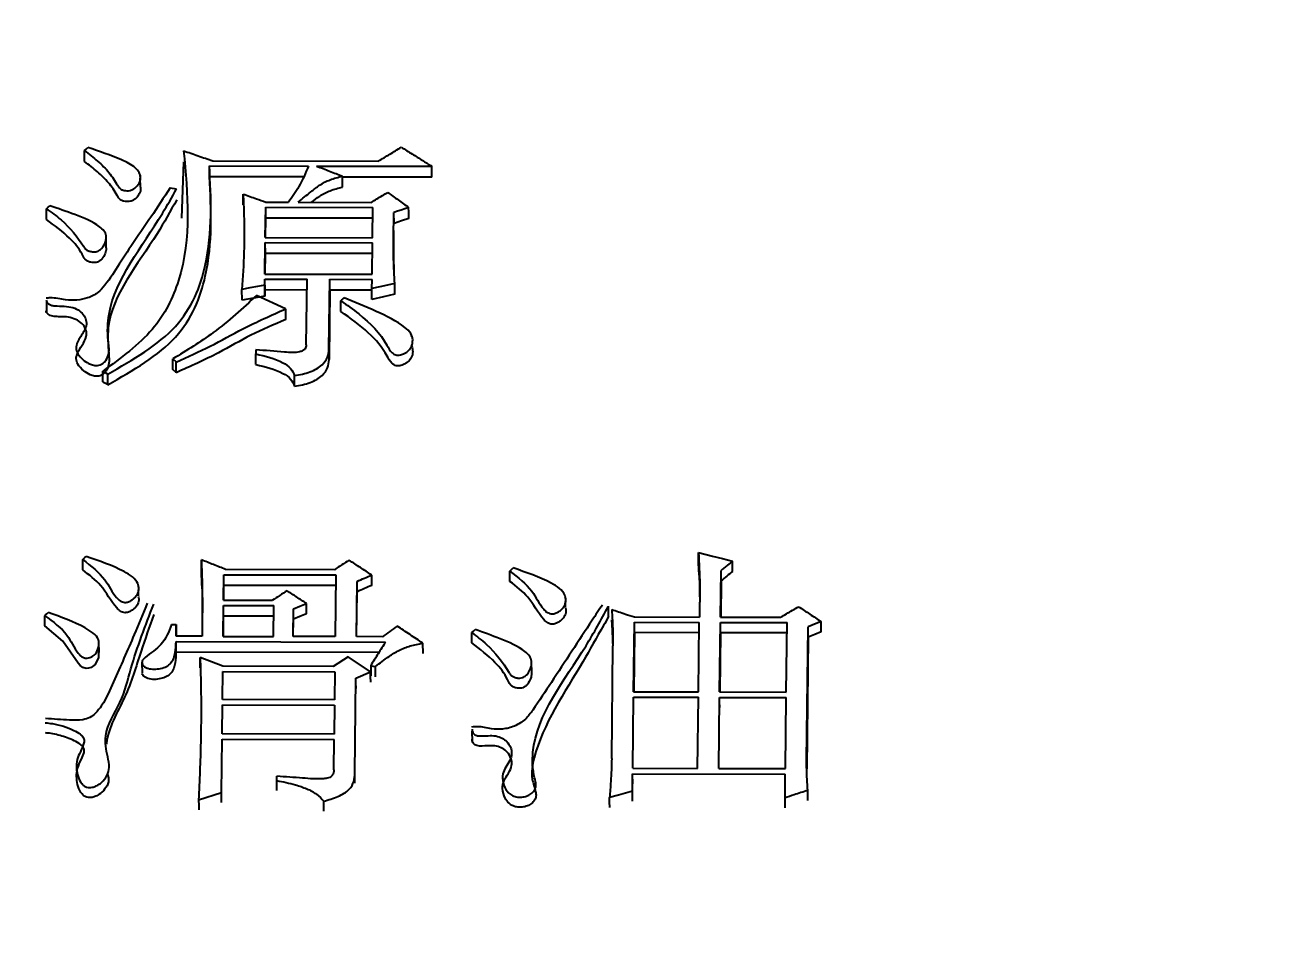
# Model space of a CAD drawing. Header units: millimetres. Extents: x 2454 to 4226, y 715 to 1968.
# Drawn here: x 2849.73 to 2857.31, y 1804.92 to 1810.35 of the extents above; entities that cross this region are included whole.
import ezdxf

# ---------------------------------------------------------------- set-up
doc = ezdxf.new("R2010")
doc.units = ezdxf.units.MM
doc.layers.add('标注', color=3, linetype='Continuous', lineweight=13)
doc.styles.add('SLDTEXTSTYLE1', font='txt.shx', dxfattribs={"width": 0.7, "bigfont": 'gbcbig.shx'})
doc.dimstyles.new('SLDDIMSTYLE12$0', dxfattribs={"dimtxt": 12, "dimasz": 10, "dimexe": 0, "dimexo": 0.0625, "dimgap": 0.875, "dimtad": 1, "dimdec": 1, "dimlfac": 1.8, "dimrnd": 1e-09, "dimzin": 12, "dimdsep": 46, "dimtxsty": 'SLDTEXTSTYLE1', "dimcen": 0.09, "dimdle": 8.16, "dimclrd": 3, "dimclre": 3, "dimadec": 0, "dimazin": 3, "dimtfac": 1, "dimtdec": 1, "dimtofl": 0, "dimtmove": 0, "dimatfit": 3, "dimfxl": 0, "dimfrac": 2, "dimtolj": 1, "dimlwd": 5, "dimlwe": 5, "dimarcsym": 0})

# ---------------------------------------------------------------- blocks, each defined once
blk = doc.blocks.new('*D56')
at = {"layer": 'Defpoints', "color": 0, "transparency": 16777216}
for p in [(3032.6389, 1924.4347), (3032.6389, 1854.7901), (2793.4312, 1778.8955)]:
    blk.add_point(p, dxfattribs=at)
at = {"layer": '标注', "color": 3, "linetype": 'Continuous', "lineweight": 5, "transparency": 16777216}
for p, q in [((3032.6389, 1924.3722), (3032.6389, 1854.7901)), ((2803.4312, 1854.7901), (3022.6389, 1854.7901))]:
    blk.add_line(p, q, dxfattribs=at)
at = {"layer": '标注', "color": 3, "lineweight": 5, "transparency": 16777216}
blk.add_line((2793.4312, 1778.958), (2793.4312, 1854.7901), dxfattribs=at)
at = {"layer": '标注', "color": 3, "transparency": 16777216}
for points in [[(2803.4312, 1856.4568), (2803.4312, 1853.1234), (2793.4312, 1854.7901)], [(3022.6389, 1856.4568), (3022.6389, 1853.1234), (3032.6389, 1854.7901)]]:
    blk.add_solid(points, dxfattribs=at)
at = {"layer": '标注', "color": 0, "transparency": 16777216, "insert": (2913.035, 1869.3794), "char_height": 12, "attachment_point": 5, "style": 'SLDTEXTSTYLE1'}
blk.add_mtext('\\A1;{\\H2.28571x;290}', dxfattribs=at)

msp = doc.modelspace()

# ---------------------------------------------------------------- linework, layer by layer
at = {"color": 7, "linetype": 'Continuous', "lineweight": 25}
for p, q in [((2850.0818, 1809.5321), (2850.0813, 1809.5976)), ((2850.6756, 1809.5307), (2850.6621, 1809.1916)), ((2850.8298, 1809.5059), (2851.4235, 1809.5046)), ((2850.8303, 1809.4404), (2850.8298, 1809.5059)), ((2850.8496, 1809.5359), (2851.8426, 1809.5337)), ((2851.4723, 1809.5045), (2852.1635, 1809.503)), ((2850.4157, 1809.4419), (2850.4157, 1809.4465)), ((2850.4162, 1809.3804), (2850.4158, 1809.4316)), ((2851.393, 1809.4392), (2850.8303, 1809.4404)), ((2851.6278, 1809.3786), (2851.6273, 1809.444)), ((2852.1639, 1809.4376), (2851.6273, 1809.4387)), ((2850.5944, 1809.3739), (2850.6333, 1809.3678)), ((2851.0325, 1809.2716), (2851.0321, 1809.3368)), ((2851.1651, 1809.0761), (2851.1674, 1809.2579)), ((2851.1674, 1809.2579), (2851.8099, 1809.2565)), ((2851.1678, 1809.1929), (2851.1674, 1809.2579)), ((2851.1677, 1809.2882), (2851.304, 1809.2879)), ((2851.3624, 1809.2877), (2851.8005, 1809.2868)), ((2851.8076, 1809.0748), (2851.8099, 1809.2565)), ((2849.8535, 1809.1837), (2849.853, 1809.2487)), ((2851.1664, 1809.0761), (2851.1678, 1809.1929)), ((2851.8091, 1809.1915), (2851.1678, 1809.1929)), ((2851.9365, 1809.161), (2851.9361, 1809.226)), ((2850.212, 1809.0149), (2850.2115, 1809.0805)), ((2851.1624, 1808.857), (2851.1647, 1809.0458)), ((2851.1647, 1809.0458), (2851.8072, 1809.0444)), ((2851.1652, 1808.981), (2851.1647, 1809.0458)), ((2851.1651, 1809.0761), (2851.8076, 1809.0748)), ((2851.8049, 1808.8556), (2851.8072, 1809.0444)), ((2851.1637, 1808.857), (2851.1652, 1808.981)), ((2851.8064, 1808.9796), (2851.1652, 1808.981)), ((2851.1615, 1808.7898), (2851.162, 1808.8265)), ((2851.162, 1808.8265), (2851.4151, 1808.8259)), ((2851.1625, 1808.762), (2851.162, 1808.8265)), ((2851.1624, 1808.857), (2851.8049, 1808.8556)), ((2851.4103, 1808.4333), (2851.4151, 1808.8259)), ((2851.5463, 1808.4084), (2851.5514, 1808.8256)), ((2851.5514, 1808.8256), (2851.8045, 1808.8251)), ((2851.8038, 1808.7701), (2851.8045, 1808.8251)), ((2851.0254, 1808.7013), (2851.025, 1808.7656)), ((2851.2864, 1808.6487), (2851.1123, 1808.7287)), ((2851.1615, 1808.7898), (2851.162, 1808.7254)), ((2851.162, 1808.7254), (2851.1625, 1808.762)), ((2851.4143, 1808.7614), (2851.1625, 1808.762)), ((2851.5519, 1808.7611), (2851.5468, 1808.3445)), ((2851.8039, 1808.7606), (2851.5519, 1808.7611)), ((2851.8043, 1808.7057), (2851.8038, 1808.7701)), ((2849.8563, 1808.6243), (2849.8558, 1808.6886)), ((2851.2876, 1808.5842), (2851.2871, 1808.6484)), ((2852.0421, 1808.4822), (2852.042, 1808.4908)), ((2852.0425, 1808.426), (2852.0425, 1808.4329)), ((2850.6115, 1808.2849), (2850.611, 1808.3487)), ((2850.611, 1808.3487), (2850.6302, 1808.3301)), ((2851.1081, 1808.4032), (2851.1078, 1808.3785)), ((2851.1083, 1808.3146), (2851.1078, 1808.3785)), ((2851.5468, 1808.3445), (2851.5463, 1808.4084)), ((2850.1919, 1808.2118), (2850.1915, 1808.2755)), ((2850.6307, 1808.2664), (2850.6115, 1808.2849)), ((2850.631, 1808.2661), (2850.6305, 1808.3299)), ((2850.2209, 1808.1932), (2850.2204, 1808.2569)), ((2851.3404, 1808.1846), (2851.3399, 1808.2482)), ((2850.0715, 1807.0834), (2850.071, 1807.1456)), ((2850.7849, 1806.9907), (2850.7822, 1807.0819)), ((2850.9152, 1806.9025), (2850.9169, 1807.055)), ((2850.9169, 1807.055), (2851.5886, 1807.0535)), ((2850.9174, 1806.993), (2850.9169, 1807.055)), ((2851.5793, 1807.0852), (2850.927, 1807.0867)), ((2851.5886, 1807.0535), (2851.5844, 1806.6842)), ((2853.7653, 1807.0517), (2853.7617, 1807.126)), ((2853.893, 1806.8005), (2853.8962, 1807.0802)), ((2850.4048, 1806.9808), (2850.4047, 1806.9895)), ((2850.9164, 1806.9025), (2850.9174, 1806.993)), ((2850.9174, 1806.993), (2851.5879, 1806.9915)), ((2851.711, 1806.6839), (2851.7148, 1807.0152)), ((2853.8967, 1807.0182), (2853.8942, 1806.8005)), ((2850.4052, 1806.9275), (2850.4049, 1806.9636)), ((2850.9152, 1806.9025), (2851.2072, 1806.9018)), ((2851.7122, 1806.6839), (2851.7153, 1806.9532)), ((2852.9644, 1806.9116), (2852.9643, 1806.9203)), ((2850.9127, 1806.6856), (2850.9148, 1806.8706)), ((2850.9148, 1806.8706), (2851.2166, 1806.87)), ((2850.9153, 1806.8089), (2850.9148, 1806.8706)), ((2851.2145, 1806.685), (2851.2166, 1806.87)), ((2851.3313, 1806.6847), (2851.3332, 1806.8506)), ((2851.3337, 1806.7889), (2851.3332, 1806.8506)), ((2852.9648, 1806.8585), (2852.9645, 1806.8945)), ((2853.2225, 1806.8039), (2853.222, 1806.8656)), ((2850.602, 1806.7566), (2850.6312, 1806.7565)), ((2850.6304, 1806.6863), (2850.6312, 1806.7565)), ((2850.6312, 1806.7565), (2850.6317, 1806.6949)), ((2850.9139, 1806.6856), (2850.9153, 1806.8089)), ((2850.9153, 1806.8089), (2851.2159, 1806.8082)), ((2851.3325, 1806.6847), (2851.3337, 1806.7889)), ((2853.3719, 1806.3533), (2853.3767, 1806.7697)), ((2853.3767, 1806.7697), (2853.7661, 1806.7689)), ((2853.377, 1806.8016), (2853.7664, 1806.8008)), ((2853.7613, 1806.3525), (2853.7661, 1806.7689)), ((2853.8879, 1806.3522), (2853.8926, 1806.7686)), ((2853.8926, 1806.7686), (2854.2918, 1806.7677)), ((2853.893, 1806.8005), (2854.2532, 1806.7997)), ((2854.287, 1806.3513), (2854.2918, 1806.7677)), ((2850.7861, 1806.6859), (2850.6304, 1806.6863)), ((2850.6316, 1806.6863), (2850.6317, 1806.6949)), ((2850.9127, 1806.6856), (2851.2145, 1806.685)), ((2851.5844, 1806.6842), (2851.3313, 1806.6847)), ((2851.8667, 1806.6836), (2851.711, 1806.6839)), ((2852.403, 1806.6465), (2852.4025, 1806.708)), ((2853.3772, 1806.7081), (2853.3732, 1806.3533)), ((2853.7666, 1806.7072), (2853.3772, 1806.7081)), ((2853.8931, 1806.707), (2853.8891, 1806.3522)), ((2854.2923, 1806.7061), (2853.8931, 1806.707)), ((2854.409, 1805.9442), (2854.418, 1806.7419)), ((2854.4186, 1806.6803), (2854.4096, 1805.8917)), ((2850.1686, 1806.5897), (2850.168, 1806.6511)), ((2850.63, 1806.6543), (2851.8858, 1806.6516)), ((2850.6305, 1806.5928), (2850.63, 1806.6543)), ((2852.1102, 1806.5832), (2852.1097, 1806.6447)), ((2853.2409, 1805.9533), (2853.2485, 1806.6294)), ((2850.4259, 1806.5277), (2850.4264, 1806.4664)), ((2850.6305, 1806.5928), (2851.8469, 1806.5902)), ((2850.9106, 1806.5064), (2850.7749, 1806.558)), ((2851.6609, 1806.5624), (2851.5726, 1806.5049)), ((2851.7962, 1806.4724), (2851.6609, 1806.5624)), ((2852.7616, 1806.4688), (2852.7611, 1806.5305)), ((2850.9084, 1806.3072), (2850.9103, 1806.4743)), ((2850.9103, 1806.4743), (2851.582, 1806.4728)), ((2850.9108, 1806.4131), (2850.9103, 1806.4743)), ((2851.5726, 1806.5049), (2850.9106, 1806.5064)), ((2851.582, 1806.4728), (2851.5801, 1806.3057)), ((2851.7081, 1806.434), (2851.7962, 1806.4724)), ((2851.7017, 1805.8658), (2851.7081, 1806.434)), ((2851.5801, 1806.3057), (2850.9084, 1806.3072)), ((2853.3668, 1805.8946), (2853.3716, 1806.3211)), ((2853.3716, 1806.3211), (2853.761, 1806.3203)), ((2853.3719, 1806.3533), (2853.7613, 1806.3525)), ((2853.7562, 1805.8938), (2853.761, 1806.3203)), ((2853.8827, 1805.8935), (2853.8875, 1806.32)), ((2853.8875, 1806.32), (2854.2867, 1806.3192)), ((2853.8879, 1806.3522), (2854.287, 1806.3513)), ((2854.2819, 1805.8926), (2854.2867, 1806.3192)), ((2850.9061, 1806.1007), (2850.908, 1806.275)), ((2850.908, 1806.275), (2851.5797, 1806.2735)), ((2850.9085, 1806.2141), (2850.908, 1806.275)), ((2851.5797, 1806.2735), (2851.5778, 1806.0993)), ((2850.9022, 1805.7505), (2850.9057, 1806.0684)), ((2850.9057, 1806.0684), (2851.5774, 1806.0669)), ((2851.5778, 1806.0993), (2850.9061, 1806.1007)), ((2851.5754, 1805.8855), (2851.5774, 1806.0669)), ((2852.406, 1806.0561), (2852.4055, 1806.1169)), ((2851.2339, 1805.8213), (2851.2342, 1805.8473)), ((2851.7023, 1805.8055), (2851.7017, 1805.8658)), ((2853.3653, 1805.7582), (2853.3664, 1805.8622)), ((2853.3664, 1805.8622), (2854.2815, 1805.8602)), ((2853.367, 1805.8019), (2853.3664, 1805.8622)), ((2853.3668, 1805.8946), (2853.7562, 1805.8938)), ((2853.8827, 1805.8935), (2854.2819, 1805.8926)), ((2854.2799, 1805.7171), (2854.2815, 1805.8602)), ((2851.2345, 1805.7612), (2851.2339, 1805.8213)), ((2850.7654, 1805.7052), (2850.9022, 1805.7505)), ((2851.5154, 1805.6371), (2851.5149, 1805.6971)), ((2854.2805, 1805.6571), (2854.2799, 1805.7171))]:
    msp.add_line(p, q, dxfattribs=at)
at = {"color": 7, "linetype": 'Continuous', "lineweight": 25, "flags": 128}
for points in [[(2850.0813, 1809.5976), (2850.0912, 1809.6066), (2850.101, 1809.6155)], [(2852.1639, 1809.4376), (2852.1637, 1809.4742), (2852.1635, 1809.503)], [(2849.853, 1809.2487), (2849.8628, 1809.2578), (2849.8727, 1809.2668)], [(2852.0241, 1809.2561), (2852.0021, 1809.2486), (2851.9801, 1809.2411), (2851.9581, 1809.2335), (2851.9361, 1809.226)], [(2852.0245, 1809.191), (2852.0243, 1809.2274), (2852.0241, 1809.2561)], [(2852.0245, 1809.191), (2851.9805, 1809.176), (2851.9365, 1809.161)], [(2851.5519, 1808.7611), (2851.5516, 1808.7973), (2851.5514, 1808.8256)], [(2851.9405, 1808.8003), (2851.8975, 1808.7908), (2851.8507, 1808.7805), (2851.8038, 1808.7701)], [(2851.941, 1808.7359), (2851.9407, 1808.772), (2851.9405, 1808.8003)], [(2851.1615, 1808.7898), (2851.1179, 1808.7821), (2851.0714, 1808.7739), (2851.025, 1808.7656)], [(2851.162, 1808.7254), (2851.0937, 1808.7133), (2851.0254, 1808.7013)], [(2851.941, 1808.7359), (2851.8727, 1808.7208), (2851.8043, 1808.7057)], [(2851.6185, 1808.6327), (2851.6183, 1808.6561), (2851.6181, 1808.6766), (2851.618, 1808.697)], [(2850.1915, 1808.2755), (2850.206, 1808.2662), (2850.2204, 1808.2569)], [(2850.192, 1808.2118), (2850.1993, 1808.2071), (2850.2067, 1808.2024), (2850.2209, 1808.1932)], [(2850.071, 1807.1456), (2850.076, 1807.1504), (2850.0834, 1807.1574), (2850.0907, 1807.1645)], [(2850.7822, 1807.0819), (2850.7819, 1807.1167), (2850.7817, 1807.144)], [(2853.7612, 1807.1882), (2853.8461, 1807.1669), (2853.9056, 1807.152), (2853.965, 1807.1371)], [(2853.7617, 1807.126), (2853.7614, 1807.1608), (2853.7612, 1807.1882)], [(2853.9655, 1807.075), (2853.9653, 1807.1098), (2853.965, 1807.1371)], [(2851.8033, 1806.991), (2851.803, 1807.0258), (2851.8028, 1807.053)], [(2852.6311, 1807.0146), (2852.6309, 1807.0371), (2852.6308, 1807.0569), (2852.6306, 1807.0766)], [(2853.8967, 1807.0182), (2853.8965, 1807.0529), (2853.8962, 1807.0802)], [(2851.7153, 1806.9532), (2851.715, 1806.9879), (2851.7148, 1807.0152)], [(2849.8432, 1806.8093), (2849.8482, 1806.8141), (2849.8556, 1806.8212), (2849.8629, 1806.8283)], [(2851.3332, 1806.8506), (2851.3723, 1806.8665), (2851.4114, 1806.8823)], [(2851.4119, 1806.8205), (2851.4117, 1806.8551), (2851.4114, 1806.8823)], [(2849.8437, 1806.7476), (2849.8435, 1806.77), (2849.8434, 1806.7896), (2849.8432, 1806.8093)], [(2851.4119, 1806.8205), (2851.3728, 1806.8047), (2851.3337, 1806.7889)], [(2853.3772, 1806.7081), (2853.3769, 1806.7426), (2853.3767, 1806.7697)], [(2853.8931, 1806.707), (2853.8929, 1806.7415), (2853.8926, 1806.7686)], [(2854.4968, 1806.712), (2854.4965, 1806.7465), (2854.4963, 1806.7737)], [(2850.1656, 1806.59), (2850.1654, 1806.5592), (2850.1456, 1806.5169), (2850.1206, 1806.4997), (2850.1057, 1806.4946), (2850.0907, 1806.4934), (2850.0721, 1806.4989), (2850.0561, 1806.5102), (2850.0435, 1806.5241), (2849.9521, 1806.6571), (2849.8437, 1806.7476), (2849.8437, 1806.7476)], [(2852.4025, 1806.708), (2852.4123, 1806.7176), (2852.4221, 1806.7271)], [(2854.4186, 1806.6803), (2854.4183, 1806.7148), (2854.418, 1806.7419)], [(2854.4968, 1806.712), (2854.4577, 1806.6962), (2854.4186, 1806.6803)], [(2850.7754, 1806.4966), (2850.7752, 1806.531), (2850.7749, 1806.558)], [(2851.7967, 1806.4112), (2851.7964, 1806.4454), (2851.7962, 1806.4724)], [(2851.7966, 1806.5109), (2851.8112, 1806.5076), (2851.8257, 1806.5044)], [(2851.7966, 1806.5109), (2851.7969, 1806.4766), (2851.7971, 1806.4496)], [(2851.8263, 1806.4432), (2851.8261, 1806.4639), (2851.8259, 1806.4841), (2851.8257, 1806.5044)], [(2851.7086, 1806.3729), (2851.7083, 1806.4071), (2851.7081, 1806.434)], [(2853.3721, 1806.2602), (2853.3718, 1806.2943), (2853.3716, 1806.3211)], [(2853.8881, 1806.2591), (2853.8878, 1806.2932), (2853.8875, 1806.32)], [(2850.9062, 1806.0079), (2850.9059, 1806.0417), (2850.9057, 1806.0684)], [(2850.7654, 1805.7052), (2850.7657, 1805.6715), (2850.7659, 1805.6453)], [(2850.9027, 1805.6905), (2850.9024, 1805.724), (2850.9022, 1805.7505)], [(2853.3653, 1805.7582), (2853.3232, 1805.7462), (2853.281, 1805.7343), (2853.2286, 1805.7194)], [(2853.2291, 1805.6594), (2853.2288, 1805.6929), (2853.2286, 1805.7194)], [(2853.3658, 1805.6981), (2853.3655, 1805.7317), (2853.3653, 1805.7582)], [(2854.4173, 1805.7023), (2854.417, 1805.7359), (2854.4167, 1805.7624)]]:
    msp.add_lwpolyline(points, dxfattribs=at)
at = {"color": 7, "linetype": 'Continuous', "lineweight": 25}
for points, knots in [([(2850.0813, 1809.5976), (2850.108, 1809.5768), (2850.1613, 1809.5352), (2850.2324, 1809.4669), (2850.2662, 1809.4101), (2850.2875, 1809.3752), (2850.3007, 1809.3641), (2850.3173, 1809.358), (2850.336, 1809.356), (2850.3553, 1809.3578), (2850.3756, 1809.3654), (2850.3969, 1809.3825), (2850.4136, 1809.4076), (2850.4194, 1809.4381), (2850.4097, 1809.4678), (2850.3763, 1809.5073), (2850.2701, 1809.5596), (2850.1695, 1809.5929), (2850.101, 1809.6155)], [0, 0, 0, 0, 0.118196, 0.236597, 0.355268, 0.378319, 0.396663, 0.415152, 0.43186, 0.451251, 0.470948, 0.497652, 0.545152, 0.585608, 0.625979, 0.67229, 0.776711, 1, 1, 1, 1]), ([(2850.6751, 1809.5963), (2850.7001, 1809.3359), (2850.735, 1808.9724), (2850.5132, 1808.5095), (2850.2998, 1808.3543), (2850.1915, 1808.2755)], [0, 0, 0, 0, 0.553993, 0.773536, 1, 1, 1, 1]), ([(2850.6751, 1809.5963), (2850.7042, 1809.5862), (2850.7624, 1809.5661), (2850.8205, 1809.5459), (2850.8496, 1809.5359)], [0, 0, 0, 0, 0.499964, 1, 1, 1, 1]), ([(2851.8426, 1809.5337), (2851.8655, 1809.5477), (2851.8998, 1809.5686), (2851.9456, 1809.5965), (2851.9685, 1809.6105), (2851.9799, 1809.6174)], [0, 0, 0, 0, 0.5, 0.75, 1, 1, 1, 1]), ([(2851.9799, 1809.6174), (2852.0021, 1809.6037), (2852.0437, 1809.5777), (2852.1049, 1809.5395), (2852.1439, 1809.5152), (2852.1635, 1809.503)], [0, 0, 0, 0, 0.36179, 0.680895, 1, 1, 1, 1]), ([(2850.4144, 1809.3805), (2850.4156, 1809.3773), (2850.421, 1809.3634), (2850.4115, 1809.3389), (2850.3952, 1809.3153), (2850.376, 1809.3004), (2850.3575, 1809.293), (2850.3375, 1809.2907), (2850.3175, 1809.2927), (2850.3004, 1809.2993), (2850.2863, 1809.3117), (2850.2662, 1809.3483), (2850.2293, 1809.4047), (2850.1598, 1809.4715), (2850.1079, 1809.5118), (2850.0818, 1809.5321)], [0, 0, 0, 0, 0.02361, 0.101673, 0.170982, 0.20883, 0.241016, 0.273235, 0.305979, 0.338752, 0.366533, 0.41646, 0.615296, 0.806438, 1, 1, 1, 1]), ([(2850.2204, 1808.2569), (2850.3725, 1808.3445), (2850.6709, 1808.5163), (2850.8567, 1808.9838), (2850.84, 1809.308), (2850.8298, 1809.5059)], [0, 0, 0, 0, 0.288553, 0.565897, 1, 1, 1, 1]), ([(2851.4235, 1809.5046), (2851.4063, 1809.463), (2851.3755, 1809.3886), (2851.3259, 1809.3187), (2851.304, 1809.2879)], [0, 0, 0, 0, 0.557774, 1, 1, 1, 1]), ([(2851.4723, 1809.5045), (2851.4853, 1809.4994), (2851.5113, 1809.4893), (2851.563, 1809.4691), (2851.6016, 1809.454), (2851.6273, 1809.444)], [0, 0, 0, 0, 0.251828, 0.503656, 1, 1, 1, 1]), ([(2850.2209, 1808.1932), (2850.373, 1808.2807), (2850.6713, 1808.4521), (2850.8572, 1808.9191), (2850.8405, 1809.2429), (2850.8303, 1809.4404)], [0, 0, 0, 0, 0.288682, 0.566, 1, 1, 1, 1]), ([(2851.3624, 1809.2877), (2851.3876, 1809.3088), (2851.4292, 1809.3435), (2851.489, 1809.3912), (2851.5521, 1809.4249), (2851.602, 1809.4376), (2851.6273, 1809.444)], [0, 0, 0, 0, 0.334547, 0.552083, 0.773211, 1, 1, 1, 1]), ([(2849.851, 1808.7004), (2849.8523, 1808.6963), (2849.8548, 1808.688), (2849.8654, 1808.6775), (2849.8824, 1808.6696), (2849.9322, 1808.6626), (2849.9969, 1808.6674), (2850.0536, 1808.637), (2850.0812, 1808.6081), (2850.0954, 1808.5734), (2850.09, 1808.5268), (2850.0564, 1808.4815), (2850.0301, 1808.4356), (2850.0313, 1808.3947), (2850.053, 1808.3605), (2850.0837, 1808.3334), (2850.115, 1808.3165), (2850.1395, 1808.3093), (2850.1599, 1808.3081), (2850.1772, 1808.3119), (2850.195, 1808.3224), (2850.215, 1808.345), (2850.2343, 1808.3924), (2850.2168, 1808.4858), (2850.2266, 1808.7828), (2850.468, 1809.0717), (2850.6059, 1809.3188), (2850.6333, 1809.3678)], [0, 0, 0, 0, 0.0075202, 0.0150214, 0.0223077, 0.0325241, 0.077929, 0.0982229, 0.1184602, 0.1393817, 0.161303, 0.1998227, 0.2290322, 0.2478668, 0.270734, 0.2941959, 0.3088013, 0.319771, 0.3268286, 0.3339469, 0.3418276, 0.355231, 0.3803732, 0.4271814, 0.5203799, 0.9048604, 1, 1, 1, 1]), ([(2850.5944, 1809.3739), (2850.5566, 1809.3155), (2850.4578, 1809.163), (2850.3207, 1808.9701), (2850.226, 1808.8154), (2850.1651, 1808.7437), (2850.1047, 1808.7126), (2850.0359, 1808.6988), (2849.9592, 1808.7017), (2849.899, 1808.7172), (2849.8599, 1808.7131), (2849.852, 1808.7122)], [0, 0, 0, 0, 0.208938, 0.545082, 0.696521, 0.753178, 0.810575, 0.860211, 0.911567, 0.981945, 1, 1, 1, 1]), ([(2851.0321, 1809.3368), (2851.0339, 1809.2947), (2851.0388, 1809.1791), (2851.0396, 1808.9888), (2851.0298, 1808.8401), (2851.025, 1808.7656)], [0, 0, 0, 0, 0.222489, 0.610951, 1, 1, 1, 1]), ([(2851.0321, 1809.3368), (2851.0453, 1809.332), (2851.0719, 1809.3225), (2851.1171, 1809.3063), (2851.1491, 1809.2948), (2851.1677, 1809.2882)], [0, 0, 0, 0, 0.293659, 0.587317, 1, 1, 1, 1]), ([(2851.4418, 1809.2876), (2851.4576, 1809.3003), (2851.4905, 1809.3266), (2851.5526, 1809.3596), (2851.6025, 1809.3722), (2851.6277, 1809.3786)], [0, 0, 0, 0, 0.314518, 0.652879, 1, 1, 1, 1]), ([(2851.8005, 1809.2868), (2851.8118, 1809.2937), (2851.8337, 1809.3072), (2851.8664, 1809.3272), (2851.8879, 1809.3404), (2851.8986, 1809.347)], [0, 0, 0, 0, 0.343704, 0.671852, 1, 1, 1, 1]), ([(2851.8986, 1809.347), (2851.9195, 1809.3318), (2851.9509, 1809.3091), (2851.9927, 1809.2788), (2852.0136, 1809.2637), (2852.0241, 1809.2561)], [0, 0, 0, 0, 0.5, 0.75, 1, 1, 1, 1]), ([(2850.6338, 1809.3026), (2850.5965, 1809.2345), (2850.4583, 1808.982), (2850.2055, 1808.6862), (2850.2236, 1808.4071), (2850.2327, 1808.3166), (2850.211, 1808.275), (2850.1922, 1808.2565), (2850.1768, 1808.2477), (2850.1588, 1808.2443), (2850.1379, 1808.2458), (2850.1079, 1808.2555), (2850.071, 1808.2789), (2850.0414, 1808.3117), (2850.0287, 1808.3481), (2850.0377, 1808.3879), (2850.0674, 1808.4303), (2850.0952, 1808.4761), (2850.0934, 1808.5193), (2850.0749, 1808.5537), (2850.0415, 1808.5814), (2849.9977, 1808.5982), (2849.9548, 1808.6018), (2849.9173, 1808.6013), (2849.8884, 1808.6036), (2849.8681, 1808.6117), (2849.8575, 1808.6214), (2849.8527, 1808.63), (2849.8517, 1808.635), (2849.8515, 1808.6361)], [0, 0, 0, 0, 0.132084, 0.490371, 0.581419, 0.626571, 0.649193, 0.657949, 0.666788, 0.673082, 0.680727, 0.692632, 0.713786, 0.741993, 0.760552, 0.779149, 0.811886, 0.844566, 0.86589, 0.887171, 0.909059, 0.929405, 0.948206, 0.962325, 0.976558, 0.983751, 0.990969, 0.997894, 1, 1, 1, 1]), ([(2849.853, 1809.2487), (2849.8833, 1809.2271), (2849.975, 1809.1614), (2850.0424, 1809.0752), (2850.084, 1809.0091), (2850.0996, 1808.9981), (2850.1188, 1808.9917), (2850.1385, 1808.9898), (2850.1564, 1808.9922), (2850.1722, 1808.9993), (2850.1937, 1809.0196), (2850.2091, 1809.0499), (2850.2136, 1809.0864), (2850.2004, 1809.1169), (2850.1438, 1809.1669), (2850.0269, 1809.2136), (2849.9227, 1809.2496), (2849.8727, 1809.2668)], [0, 0, 0, 0, 0.119808, 0.362713, 0.384883, 0.403721, 0.422541, 0.442763, 0.457199, 0.471691, 0.493109, 0.555254, 0.595863, 0.636526, 0.677965, 0.845446, 1, 1, 1, 1]), ([(2850.211, 1809.0153), (2850.2107, 1809.0064), (2850.2099, 1808.9856), (2850.196, 1808.9606), (2850.1808, 1808.9414), (2850.1669, 1808.9314), (2850.1517, 1808.9264), (2850.1356, 1808.9253), (2850.1176, 1808.9275), (2850.099, 1808.9338), (2850.0782, 1808.9496), (2850.0573, 1809.0013), (2849.9872, 1809.0858), (2849.9022, 1809.148), (2849.8535, 1809.1837)], [0, 0, 0, 0, 0.0600989, 0.138776, 0.1768896, 0.206549, 0.2301291, 0.2536262, 0.2809733, 0.3142744, 0.3486625, 0.4220807, 0.6689873, 1, 1, 1, 1]), ([(2851.9405, 1808.8003), (2851.9378, 1808.849), (2851.9324, 1808.9445), (2851.9328, 1809.0864), (2851.935, 1809.1795), (2851.9361, 1809.226)], [0, 0, 0, 0, 0.34176, 0.670822, 1, 1, 1, 1]), ([(2851.9375, 1808.8597), (2851.9375, 1808.8596), (2851.9376, 1808.8595), (2851.9374, 1808.8791), (2851.9332, 1809.0047), (2851.9347, 1809.0764), (2851.9356, 1809.118)], [0, 0, 0, 0, 0.003268, 0.013002, 0.426716, 1, 1, 1, 1]), ([(2851.1123, 1808.7287), (2851.0293, 1808.6521), (2850.88, 1808.5141), (2850.6938, 1808.3996), (2850.611, 1808.3487)], [0, 0, 0, 0, 0.5552082, 1, 1, 1, 1]), ([(2850.6305, 1808.3299), (2850.6997, 1808.3605), (2850.8383, 1808.4219), (2851.0442, 1808.5408), (2851.2, 1808.6098), (2851.2867, 1808.6483)], [0, 0, 0, 0, 0.3072119, 0.6146754, 1, 1, 1, 1]), ([(2851.618, 1808.697), (2851.6542, 1808.6711), (2851.7637, 1808.5929), (2851.8699, 1808.4869), (2851.9122, 1808.3947), (2851.935, 1808.3766), (2851.9465, 1808.3716), (2851.9603, 1808.37), (2851.9785, 1808.3725), (2852.002, 1808.3817), (2852.0259, 1808.3987), (2852.0447, 1808.4268), (2852.0513, 1808.4623), (2852.0398, 1808.5036), (2851.9699, 1808.5679), (2851.8287, 1808.6352), (2851.7018, 1808.6885), (2851.6377, 1808.7154)], [0, 0, 0, 0, 0.117818, 0.356025, 0.412717, 0.424014, 0.433395, 0.442822, 0.455035, 0.474666, 0.502723, 0.530686, 0.572926, 0.616088, 0.662795, 0.829744, 1, 1, 1, 1]), ([(2851.618, 1808.697), (2851.6196, 1808.6986), (2851.6237, 1808.7024), (2851.6303, 1808.7085), (2851.6352, 1808.7131), (2851.6377, 1808.7154)], [0, 0, 0, 0, 0.249837, 0.624946, 1, 1, 1, 1]), ([(2851.2872, 1808.584), (2851.2163, 1808.5543), (2851.0753, 1808.495), (2850.8725, 1808.3733), (2850.7171, 1808.3043), (2850.631, 1808.2661)], [0, 0, 0, 0, 0.310197, 0.617415, 1, 1, 1, 1]), ([(2852.0421, 1808.4263), (2852.0453, 1808.4148), (2852.0518, 1808.3915), (2852.0431, 1808.3584), (2852.0259, 1808.3353), (2852.0043, 1808.3192), (2851.9845, 1808.31), (2851.9633, 1808.3063), (2851.9489, 1808.3071), (2851.9349, 1808.3128), (2851.9133, 1808.3311), (2851.8786, 1808.4024), (2851.7864, 1808.5129), (2851.6756, 1808.592), (2851.6185, 1808.6327)], [0, 0, 0, 0, 0.062457, 0.125996, 0.174975, 0.19925, 0.243295, 0.261639, 0.280163, 0.296124, 0.320824, 0.405729, 0.693949, 1, 1, 1, 1]), ([(2851.4103, 1808.4333), (2851.4093, 1808.4251), (2851.4076, 1808.4119), (2851.3906, 1808.3972), (2851.3502, 1808.3829), (2851.2511, 1808.3923), (2851.165, 1808.3988), (2851.1081, 1808.4032)], [0, 0, 0, 0, 0.100254, 0.161894, 0.226269, 0.489472, 1, 1, 1, 1]), ([(2851.1078, 1808.3785), (2851.1649, 1808.3649), (2851.2436, 1808.3462), (2851.321, 1808.2937), (2851.3337, 1808.2632), (2851.3399, 1808.2482)], [0, 0, 0, 0, 0.573257, 0.790536, 1, 1, 1, 1]), ([(2851.3399, 1808.2482), (2851.3718, 1808.2543), (2851.4343, 1808.2661), (2851.5057, 1808.3068), (2851.5416, 1808.3582), (2851.5448, 1808.3917), (2851.5463, 1808.4084)], [0, 0, 0, 0, 0.293484, 0.575673, 0.789401, 1, 1, 1, 1]), ([(2851.3404, 1808.1846), (2851.3723, 1808.1906), (2851.4348, 1808.2024), (2851.5062, 1808.243), (2851.5421, 1808.2944), (2851.5452, 1808.3279), (2851.5468, 1808.3445)], [0, 0, 0, 0, 0.2936557, 0.5758902, 0.7895344, 1, 1, 1, 1]), ([(2851.1083, 1808.3146), (2851.1654, 1808.3011), (2851.2441, 1808.2824), (2851.3215, 1808.23), (2851.3342, 1808.1995), (2851.3404, 1808.1846)], [0, 0, 0, 0, 0.573433, 0.790673, 1, 1, 1, 1]), ([(2850.071, 1807.1456), (2850.1201, 1807.1075), (2850.207, 1807.0402), (2850.2479, 1806.9432), (2850.2904, 1806.9006), (2850.3086, 1806.8914), (2850.3259, 1806.888), (2850.3457, 1806.8923), (2850.3642, 1806.902), (2850.3848, 1806.9179), (2850.4026, 1806.9411), (2850.4085, 1806.9718), (2850.4021, 1807.0077), (2850.3701, 1807.0441), (2850.2686, 1807.1037), (2850.1696, 1807.1376), (2850.0907, 1807.1645)], [0, 0, 0, 0, 0.207445, 0.367023, 0.400476, 0.416337, 0.431069, 0.451264, 0.473853, 0.497027, 0.538182, 0.578155, 0.61945, 0.68156, 0.746315, 1, 1, 1, 1]), ([(2850.7817, 1807.144), (2850.7837, 1807.0907), (2850.7875, 1806.9879), (2850.7881, 1806.8352), (2850.7868, 1806.7357), (2850.7861, 1806.6859)], [0, 0, 0, 0, 0.3507645, 0.6753492, 1, 1, 1, 1]), ([(2850.927, 1807.0867), (2850.9028, 1807.0962), (2850.8543, 1807.1153), (2850.8059, 1807.1344), (2850.7817, 1807.144)], [0, 0, 0, 0, 0.500001, 1, 1, 1, 1]), ([(2851.6676, 1807.1421), (2851.6528, 1807.1326), (2851.6234, 1807.1137), (2851.594, 1807.0947), (2851.5793, 1807.0852)], [0, 0, 0, 0, 0.500001, 1, 1, 1, 1]), ([(2851.8028, 1807.053), (2851.7803, 1807.0679), (2851.7352, 1807.0976), (2851.6901, 1807.1273), (2851.6676, 1807.1421)], [0, 0, 0, 0, 0.500001, 1, 1, 1, 1]), ([(2853.7612, 1807.1882), (2853.7646, 1807.1239), (2853.7698, 1807.0274), (2853.7684, 1806.898), (2853.7671, 1806.8332), (2853.7664, 1806.8008)], [0, 0, 0, 0, 0.49965, 0.749808, 1, 1, 1, 1]), ([(2853.965, 1807.1371), (2853.9551, 1807.1289), (2853.9387, 1807.1153), (2853.9158, 1807.0964), (2853.9027, 1807.0856), (2853.8962, 1807.0802)], [0, 0, 0, 0, 0.431977, 0.715989, 1, 1, 1, 1]), ([(2850.404, 1806.9253), (2850.4054, 1806.9201), (2850.4092, 1806.9051), (2850.4027, 1806.8792), (2850.3853, 1806.856), (2850.3647, 1806.8402), (2850.3462, 1806.8305), (2850.3264, 1806.8262), (2850.3091, 1806.8296), (2850.2909, 1806.8387), (2850.24, 1806.8904), (2850.1966, 1806.9868), (2850.1101, 1807.0536), (2850.0715, 1807.0834)], [0, 0, 0, 0, 0.035561, 0.102228, 0.170885, 0.209559, 0.247267, 0.280991, 0.305593, 0.332071, 0.387895, 0.727067, 1, 1, 1, 1]), ([(2851.7148, 1807.0152), (2851.7294, 1807.0215), (2851.7588, 1807.0341), (2851.7881, 1807.0467), (2851.8028, 1807.053)], [0, 0, 0, 0, 0.500003, 1, 1, 1, 1]), ([(2852.6306, 1807.0766), (2852.6797, 1807.0385), (2852.7666, 1806.9711), (2852.8075, 1806.874), (2852.85, 1806.8313), (2852.8682, 1806.8222), (2852.8855, 1806.8187), (2852.9053, 1806.8231), (2852.9237, 1806.8328), (2852.9444, 1806.8486), (2852.9622, 1806.872), (2852.9681, 1806.9027), (2852.9617, 1806.9386), (2852.9297, 1806.9751), (2852.8282, 1807.0348), (2852.7292, 1807.0686), (2852.6503, 1807.0956)], [0, 0, 0, 0, 0.207445, 0.367023, 0.400476, 0.416337, 0.431069, 0.451264, 0.473853, 0.497027, 0.538181, 0.578154, 0.619449, 0.681558, 0.746313, 1, 1, 1, 1]), ([(2852.6306, 1807.0766), (2852.6323, 1807.0782), (2852.6364, 1807.0822), (2852.6429, 1807.0885), (2852.6478, 1807.0932), (2852.6503, 1807.0956)], [0, 0, 0, 0, 0.253923, 0.626962, 1, 1, 1, 1]), ([(2853.7648, 1807.0705), (2853.7648, 1807.07), (2853.7647, 1807.0597), (2853.7694, 1806.9353), (2853.7681, 1806.8763), (2853.7673, 1806.8418)], [0, 0, 0, 0, 0.019667, 0.426248, 1, 1, 1, 1]), ([(2853.9655, 1807.075), (2853.9541, 1807.0655), (2853.9311, 1807.0466), (2853.9082, 1807.0276), (2853.8967, 1807.0182)], [0, 0, 0, 0, 0.4999973, 1, 1, 1, 1]), ([(2850.7848, 1807.002), (2850.7848, 1807.002), (2850.7848, 1807.002), (2850.7849, 1806.9995), (2850.7859, 1806.9611), (2850.7871, 1806.8968), (2850.7874, 1806.8332), (2850.7873, 1806.8), (2850.7872, 1806.7778), (2850.7871, 1806.7664), (2850.787, 1806.7582)], [0, 0, 0, 0, 0.0025336, 0.0082213, 0.0694288, 0.4444295, 0.693689, 0.8247255, 0.8744937, 1, 1, 1, 1]), ([(2851.8033, 1806.991), (2851.7887, 1806.9847), (2851.7593, 1806.9721), (2851.7299, 1806.9595), (2851.7153, 1806.9532)], [0, 0, 0, 0, 0.5, 1, 1, 1, 1]), ([(2852.9636, 1806.8562), (2852.965, 1806.851), (2852.9688, 1806.836), (2852.9623, 1806.8101), (2852.9449, 1806.7869), (2852.9242, 1806.7711), (2852.9058, 1806.7613), (2852.886, 1806.757), (2852.8687, 1806.7605), (2852.8505, 1806.7696), (2852.7996, 1806.8213), (2852.7562, 1806.9178), (2852.6697, 1806.9847), (2852.6311, 1807.0146)], [0, 0, 0, 0, 0.035565, 0.102231, 0.170888, 0.209561, 0.247269, 0.280993, 0.305594, 0.332072, 0.387895, 0.727067, 1, 1, 1, 1]), ([(2851.2955, 1806.9589), (2851.2808, 1806.9494), (2851.2514, 1806.9304), (2851.2219, 1806.9114), (2851.2072, 1806.9018)], [0, 0, 0, 0, 0.500001, 1, 1, 1, 1]), ([(2851.4114, 1806.8823), (2851.3921, 1806.8951), (2851.3535, 1806.9206), (2851.3148, 1806.9461), (2851.2955, 1806.9589)], [0, 0, 0, 0, 0.500001, 1, 1, 1, 1]), ([(2849.8432, 1806.8093), (2849.8933, 1806.7727), (2849.9818, 1806.7081), (2850.018, 1806.6136), (2850.0549, 1806.5713), (2850.0701, 1806.5598), (2850.0883, 1806.5536), (2850.1059, 1806.5554), (2850.1257, 1806.5626), (2850.1541, 1806.582), (2850.1663, 1806.6205), (2850.1723, 1806.6671), (2850.1342, 1806.7071), (2850.0368, 1806.7666), (2849.94, 1806.801), (2849.8629, 1806.8284)], [0, 0, 0, 0, 0.207952, 0.367236, 0.389945, 0.41211, 0.432018, 0.447022, 0.463318, 0.497296, 0.557969, 0.619134, 0.681543, 0.746137, 1, 1, 1, 1]), ([(2849.8465, 1806.1673), (2849.8606, 1806.1659), (2849.921, 1806.16), (2849.9926, 1806.1351), (2850.0515, 1806.1046), (2850.0729, 1806.0846), (2850.0809, 1806.064), (2850.072, 1806.0163), (2850.0256, 1805.948), (2850.0339, 1805.8629), (2850.0561, 1805.811), (2850.076, 1805.7904), (2850.0923, 1805.7815), (2850.1109, 1805.7785), (2850.1313, 1805.7805), (2850.1575, 1805.7899), (2850.1902, 1805.8131), (2850.219, 1805.8509), (2850.2337, 1805.9045), (2850.2153, 1805.9837), (2850.1895, 1806.1192), (2850.3084, 1806.2876), (2850.3715, 1806.5559), (2850.4467, 1806.7501), (2850.4963, 1806.8782)], [0, 0, 0, 0, 0.0186606, 0.0796008, 0.1010092, 0.1125323, 0.1241669, 0.1377888, 0.1964925, 0.256114, 0.2825511, 0.2914717, 0.30049, 0.3085311, 0.3156115, 0.3271431, 0.3457422, 0.3737368, 0.4023213, 0.4399984, 0.5150978, 0.6389227, 0.7618977, 1, 1, 1, 1]), ([(2850.4577, 1806.8852), (2850.4319, 1806.8221), (2850.3675, 1806.6648), (2850.2756, 1806.46), (2850.2062, 1806.299), (2850.1535, 1806.2281), (2850.1154, 1806.198), (2850.0611, 1806.1807), (2849.9692, 1806.184), (2849.895, 1806.1897), (2849.8474, 1806.1933)], [0, 0, 0, 0, 0.2129114, 0.5305264, 0.6938853, 0.7516669, 0.787174, 0.8231302, 0.886614, 1, 1, 1, 1]), ([(2853.1848, 1806.8748), (2853.1645, 1806.8438), (2853.063, 1806.6893), (2852.9249, 1806.4784), (2852.794, 1806.28), (2852.7276, 1806.1873), (2852.664, 1806.1454), (2852.5901, 1806.1268), (2852.5137, 1806.1303), (2852.4536, 1806.147), (2852.4129, 1806.1427), (2852.4009, 1806.1414)], [0, 0, 0, 0, 0.101379, 0.50686, 0.687249, 0.74873, 0.811058, 0.86559, 0.912148, 0.974074, 1, 1, 1, 1]), ([(2852.4046, 1806.1298), (2852.4046, 1806.1251), (2852.4047, 1806.1156), (2852.4107, 1806.1034), (2852.4209, 1806.0951), (2852.4348, 1806.0899), (2852.4772, 1806.086), (2852.5304, 1806.0962), (2852.5851, 1806.0772), (2852.6163, 1806.0535), (2852.6366, 1806.0209), (2852.6448, 1805.9811), (2852.6275, 1805.9266), (2852.5821, 1805.8731), (2852.5874, 1805.8062), (2852.6066, 1805.7633), (2852.6346, 1805.736), (2852.6606, 1805.7238), (2852.6893, 1805.7202), (2852.7177, 1805.7232), (2852.7457, 1805.733), (2852.7696, 1805.7499), (2852.7846, 1805.772), (2852.789, 1805.8021), (2852.7668, 1805.874), (2852.754, 1806.1714), (2853.0215, 1806.4997), (2853.1778, 1806.7852), (2853.2205, 1806.8631)], [0, 0, 0, 0, 0.007703, 0.015708, 0.020792, 0.025872, 0.034323, 0.072374, 0.088959, 0.105504, 0.1262, 0.147214, 0.1707, 0.216829, 0.247106, 0.27731, 0.28999, 0.302814, 0.313752, 0.324856, 0.33728, 0.350757, 0.364157, 0.376955, 0.399557, 0.484518, 0.85931, 1, 1, 1, 1]), ([(2853.2413, 1806.8465), (2853.2427, 1806.8246), (2853.2457, 1806.7809), (2853.2482, 1806.7086), (2853.2484, 1806.658), (2853.2485, 1806.6294)], [0, 0, 0, 0, 0.302849, 0.605711, 1, 1, 1, 1]), ([(2853.2413, 1806.8465), (2853.2549, 1806.842), (2853.2821, 1806.833), (2853.3274, 1806.818), (2853.359, 1806.8076), (2853.377, 1806.8016)], [0, 0, 0, 0, 0.301122, 0.602244, 1, 1, 1, 1]), ([(2854.2532, 1806.7997), (2854.2649, 1806.8066), (2854.2887, 1806.8206), (2854.3246, 1806.8418), (2854.3489, 1806.856), (2854.361, 1806.8632)], [0, 0, 0, 0, 0.325335, 0.662667, 1, 1, 1, 1]), ([(2854.361, 1806.8632), (2854.3836, 1806.8483), (2854.4174, 1806.8259), (2854.4625, 1806.7961), (2854.485, 1806.7811), (2854.4963, 1806.7737)], [0, 0, 0, 0, 0.5, 0.75, 1, 1, 1, 1]), ([(2850.4968, 1806.8164), (2850.4706, 1806.7431), (2850.4116, 1806.5783), (2850.3366, 1806.3182), (2850.2221, 1806.1387), (2850.2133, 1806.0415), (2850.2131, 1806.04)], [0, 0, 0, 0, 0.284457, 0.63911, 0.994366, 1, 1, 1, 1]), ([(2850.602, 1806.7566), (2850.5868, 1806.7141), (2850.5593, 1806.6374), (2850.4694, 1806.5814), (2850.4281, 1806.5438), (2850.4241, 1806.5254), (2850.4318, 1806.511), (2850.4443, 1806.5007), (2850.4664, 1806.4911), (2850.4995, 1806.487), (2850.5379, 1806.4923), (2850.5738, 1806.5035), (2850.6119, 1806.5346), (2850.6266, 1806.5889), (2850.6289, 1806.6325), (2850.63, 1806.6543)], [0, 0, 0, 0, 0.230807, 0.416819, 0.453297, 0.487375, 0.510798, 0.535066, 0.560422, 0.611578, 0.663241, 0.713737, 0.762342, 0.881347, 1, 1, 1, 1]), ([(2853.2225, 1806.8039), (2853.2121, 1806.7859), (2853.1597, 1806.6962), (2853.0074, 1806.4167), (2852.8026, 1806.1241), (2852.7528, 1805.8455), (2852.784, 1805.7706), (2852.789, 1805.7276), (2852.7806, 1805.7029), (2852.7622, 1805.683), (2852.736, 1805.6682), (2852.7044, 1805.6603), (2852.6721, 1805.6611), (2852.6449, 1805.6702), (2852.6201, 1805.6885), (2852.5964, 1805.7224), (2852.5835, 1805.7696), (2852.5919, 1805.822), (2852.623, 1805.8649), (2852.6451, 1805.9089), (2852.6401, 1805.9537), (2852.6202, 1805.9893), (2852.5886, 1806.0149), (2852.5522, 1806.0285), (2852.504, 1806.0319), (2852.4647, 1806.0258), (2852.4334, 1806.0298), (2852.4206, 1806.0348), (2852.4111, 1806.0431), (2852.4058, 1806.0545), (2852.4044, 1806.0636), (2852.4051, 1806.0685), (2852.4051, 1806.0691)], [0, 0, 0, 0, 0.032554, 0.162741, 0.501213, 0.571605, 0.613666, 0.628762, 0.641658, 0.654562, 0.667479, 0.681006, 0.694218, 0.705911, 0.716567, 0.736198, 0.767756, 0.794359, 0.820716, 0.84718, 0.870038, 0.892891, 0.909541, 0.926271, 0.941387, 0.967674, 0.974273, 0.979633, 0.985017, 0.991862, 0.999126, 1, 1, 1, 1]), ([(2853.2484, 1806.6428), (2853.248, 1806.6622), (2853.247, 1806.7096), (2853.2437, 1806.7568), (2853.2418, 1806.7848)], [0, 0, 0, 0, 0.4090682, 1, 1, 1, 1]), ([(2854.4963, 1806.7737), (2854.4898, 1806.771), (2854.4767, 1806.7657), (2854.4572, 1806.7578), (2854.4376, 1806.7499), (2854.4246, 1806.7446), (2854.418, 1806.7419)], [0, 0, 0, 0, 0.25, 0.5, 0.75, 1, 1, 1, 1]), ([(2851.9551, 1806.7473), (2851.9403, 1806.7367), (2851.9109, 1806.7154), (2851.8814, 1806.6942), (2851.8667, 1806.6836)], [0, 0, 0, 0, 0.500001, 1, 1, 1, 1]), ([(2852.1097, 1806.6447), (2852.0839, 1806.6618), (2852.0324, 1806.696), (2851.9808, 1806.7302), (2851.9551, 1806.7473)], [0, 0, 0, 0, 0.500001, 1, 1, 1, 1]), ([(2852.4025, 1806.708), (2852.4328, 1806.6851), (2852.5245, 1806.6159), (2852.5919, 1806.5248), (2852.6336, 1806.455), (2852.6492, 1806.4434), (2852.6684, 1806.4367), (2852.6881, 1806.4346), (2852.706, 1806.4373), (2852.7217, 1806.4448), (2852.7432, 1806.4662), (2852.7587, 1806.4981), (2852.7631, 1806.5367), (2852.7499, 1806.5688), (2852.6933, 1806.6216), (2852.5764, 1806.671), (2852.4722, 1806.7089), (2852.4222, 1806.7271)], [0, 0, 0, 0, 0.119808, 0.362714, 0.384884, 0.403722, 0.422541, 0.442763, 0.457199, 0.471691, 0.493109, 0.555255, 0.595864, 0.636527, 0.677966, 0.845451, 1, 1, 1, 1]), ([(2851.8858, 1806.6516), (2851.8709, 1806.6281), (2851.8412, 1806.5813), (2851.8115, 1806.5343), (2851.7966, 1806.5109)], [0, 0, 0, 0, 0.4999997, 1, 1, 1, 1]), ([(2851.8257, 1806.5044), (2851.8522, 1806.5252), (2851.896, 1806.5597), (2851.9647, 1806.6027), (2852.0332, 1806.6308), (2852.084, 1806.64), (2852.1097, 1806.6447)], [0, 0, 0, 0, 0.333372, 0.551632, 0.773796, 1, 1, 1, 1]), ([(2852.7606, 1806.4689), (2852.7603, 1806.4594), (2852.7595, 1806.4375), (2852.7456, 1806.411), (2852.7304, 1806.3907), (2852.7165, 1806.3802), (2852.7013, 1806.3749), (2852.6852, 1806.3738), (2852.6673, 1806.376), (2852.6486, 1806.3827), (2852.6278, 1806.3994), (2852.6068, 1806.4539), (2852.5367, 1806.5431), (2852.4517, 1806.6088), (2852.403, 1806.6465)], [0, 0, 0, 0, 0.0602621, 0.1389255, 0.1770325, 0.2066867, 0.2302627, 0.2537557, 0.2810981, 0.3143935, 0.3487756, 0.4221814, 0.6690461, 1, 1, 1, 1]), ([(2850.6305, 1806.5928), (2850.6294, 1806.5711), (2850.6271, 1806.5275), (2850.6124, 1806.4732), (2850.5743, 1806.4422), (2850.5385, 1806.4311), (2850.5, 1806.4257), (2850.4671, 1806.4298), (2850.4446, 1806.4395), (2850.4331, 1806.4497), (2850.4261, 1806.4583), (2850.427, 1806.4627), (2850.427, 1806.4629)], [0, 0, 0, 0, 0.230994, 0.462695, 0.557381, 0.655797, 0.75651, 0.856234, 0.905647, 0.95292, 0.998529, 1, 1, 1, 1]), ([(2850.7749, 1806.558), (2850.7763, 1806.5037), (2850.7806, 1806.3355), (2850.7804, 1806.0516), (2850.7704, 1805.8207), (2850.7654, 1805.7052)], [0, 0, 0, 0, 0.192464, 0.596078, 1, 1, 1, 1]), ([(2850.2188, 1805.8633), (2850.2233, 1805.8465), (2850.232, 1805.8137), (2850.2052, 1805.7697), (2850.1753, 1805.7402), (2850.1461, 1805.7246), (2850.1239, 1805.7188), (2850.1045, 1805.7188), (2850.0883, 1805.7233), (2850.0719, 1805.7337), (2850.052, 1805.7583), (2850.033, 1805.8128), (2850.0311, 1805.8826), (2850.06, 1805.9441), (2850.079, 1805.9814), (2850.0804, 1806.0084), (2850.0702, 1806.0284), (2850.0343, 1806.0564), (2849.9687, 1806.0813), (2849.8998, 1806.1023), (2849.8583, 1806.1056), (2849.847, 1806.1065)], [0, 0, 0, 0, 0.071033, 0.13832, 0.195266, 0.225702, 0.24958, 0.267605, 0.285699, 0.302687, 0.334521, 0.405195, 0.539465, 0.622176, 0.679845, 0.707205, 0.734813, 0.768276, 0.869015, 0.964457, 1, 1, 1, 1]), ([(2853.2409, 1805.9533), (2853.2403, 1805.9304), (2853.2392, 1805.8847), (2853.2354, 1805.8067), (2853.2311, 1805.7516), (2853.2286, 1805.7194)], [0, 0, 0, 0, 0.2935756, 0.5871641, 1, 1, 1, 1]), ([(2854.4167, 1805.7624), (2854.4149, 1805.7847), (2854.4115, 1805.8261), (2854.4095, 1805.8867), (2854.4092, 1805.9251), (2854.409, 1805.9442)], [0, 0, 0, 0, 0.367473, 0.683667, 1, 1, 1, 1]), ([(2851.5754, 1805.8855), (2851.5747, 1805.8737), (2851.5738, 1805.8583), (2851.5575, 1805.8429), (2851.5398, 1805.8353), (2851.4826, 1805.827), (2851.4047, 1805.8357), (2851.3114, 1805.8411), (2851.26, 1805.8452), (2851.2342, 1805.8473)], [0, 0, 0, 0, 0.118594, 0.153893, 0.199134, 0.273774, 0.599263, 0.799614, 1, 1, 1, 1]), ([(2851.5149, 1805.6971), (2851.5438, 1805.7056), (2851.6006, 1805.7222), (2851.6697, 1805.7619), (2851.6986, 1805.8156), (2851.7007, 1805.8491), (2851.7017, 1805.8658)], [0, 0, 0, 0, 0.292584, 0.575334, 0.788737, 1, 1, 1, 1]), ([(2851.2339, 1805.8213), (2851.2717, 1805.8138), (2851.3337, 1805.8014), (2851.4136, 1805.7732), (2851.4751, 1805.7421), (2851.5018, 1805.7119), (2851.5149, 1805.6971)], [0, 0, 0, 0, 0.347762, 0.570352, 0.788596, 1, 1, 1, 1]), ([(2854.4167, 1805.7624), (2854.403, 1805.7579), (2854.3755, 1805.7488), (2854.3299, 1805.7337), (2854.2981, 1805.7231), (2854.2799, 1805.7171)], [0, 0, 0, 0, 0.301125, 0.602249, 1, 1, 1, 1])]:
    msp.add_open_spline(points, degree=3, knots=knots, dxfattribs=at)

# ---------------------------------------------------------------- dimensions: what is measured, and where the dimension line sits
at = {"layer": '标注'}
dim = msp.add_linear_dim(base=(3032.6389, 1854.7901), p1=(2793.4312, 1778.8955), p2=(3032.6389, 1924.4347), text='{\\H2.28571x;290}', dimstyle='SLDDIMSTYLE12$0', override={"dimtdec": 3, "dimtzin": 0}, dxfattribs=at)
dim.commit()
dim.dimension.update_dxf_attribs({"geometry": '*D56', "text_midpoint": (2913.035, 1854.7901), "dimtype": 160})

doc.saveas('drawing.dxf')
